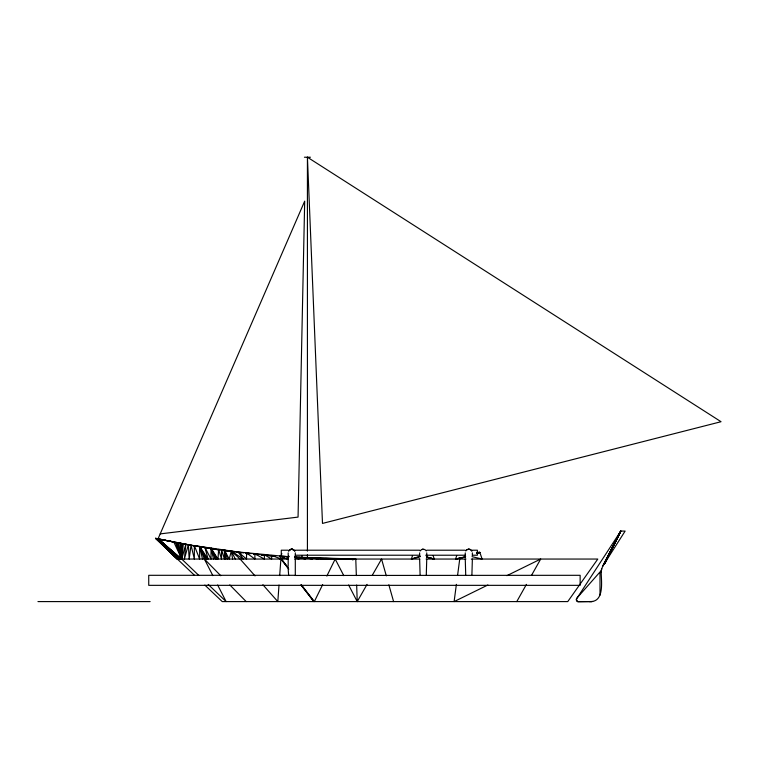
<?xml version="1.0" encoding="UTF-8"?>
<svg xmlns="http://www.w3.org/2000/svg" width="759" height="759" viewBox="0 0 759 759"><rect width="100%" height="100%" fill="white"/><g stroke="black" fill="none" stroke-linecap="round" stroke-linejoin="round"><path stroke-width="1.14" d="M158.887 539.032L158.147 538.89L181.714 559.051L182.141 543.52L183.858 543.947L183.355 543.738L181.714 559.051L198.792 575.417M589.382 601.593C604.838 602.58 601.223 581.119 601.204 572.239L601.232 571.366M279.008 585.047L277.813 601.593L262.889 584.753M279.692 575.597L280.887 559.051L288.781 569.222M456.387 584.345L454.11 601.593L487.895 584.99M457.611 575.151L459.736 559.051M602.58 566.461L625.131 531.082L620.777 531.082L602.58 566.461L601.318 570.502L576.717 598.32L576.252 599.648L576.641 600.957L578.083 601.773L592.627 601.507M237.102 552.201L231.315 551.1L229.209 559.051L224.446 550.209L230.708 551.385M194.541 575.331L155.538 538.359L173.82 542.002L181.714 559.051L185.86 544.203L194.351 545.882M284.34 557.893L279.986 559.051L281.826 553.529M420.097 556.726L411.378 559.051L412.488 555.74M456.681 555.74L455.571 559.051L465.4 557.03M188.298 544.81L238.184 551.992L288.42 556.745L288.42 559.051L177.35 559.051L155.718 538.397M605.056 563.311L620.777 531.082L576.385 599.164L577.438 601.593L591.935 601.593M322.679 584.572L314.34 601.593L301.446 584.942M326.844 576.072L335.184 559.051L315.668 558.529M604.477 563.842L620.777 531.082L602.988 565.749M603.936 564.43L620.777 531.082L603.443 565.066M279.72 556.651L280.024 556.091L289.188 556.698M516.765 601.593L526.442 584.373M531.566 575.256L540.683 559.051L506.898 575.654M348.628 584.99L357.223 601.593L367.071 584.373M372.289 575.256L381.559 559.051L386.312 575.844M289.283 550.199L291.798 549.165L294.872 550.968A3.52 3.52 0 0 0 288.771 550.987M466.927 549.649L468.815 549.165M476.851 553.539L479.878 552.419L482.088 559.051L472.013 556.66M476.671 553.472L479.878 552.419L476.643 552.419M279.986 559.051L284.445 557.599M286.674 556.878L288.904 556.157M411.378 559.051L420.296 556.157M477.601 553.017L479.878 552.419L476.661 552.552M294.815 575.474L580.142 575.303L580.142 585.341L148.736 585.341L148.736 575.303L295.298 575.303L295.298 559.079M465.656 556.679L455.571 559.051L465.504 556.964M426.273 575.474L426.748 559.079M471.889 575.474L472.364 559.079M352.356 559.848L355.781 559.051L356.341 575.597M160.187 533.9L298.059 517.097L304.691 201.144L158.033 538.862L179.921 559.051L157.369 538.729L179.39 559.051L157.056 538.662L155.51 538.359L187.321 544.62M476.756 553.074L479.878 552.419L476.614 552.941M422.156 549.298L423.19 549.165M290.906 549.336L291.817 549.212M175.623 542.353L181.714 559.051L181.638 543.52L176.154 542.429M165.832 540.427L172.284 541.708M336.446 558.88L344.216 559.051L342.148 558.928M348.201 558.985L349.842 558.937L344.216 558.823M425.704 555.227L465.258 555.218M304.416 157.227L310.422 157.227M288.183 550.209L281.285 550.209L281.285 555.218M295.298 550.209L419.642 550.209M426.748 550.209L465.258 550.209M472.364 550.209L477.383 550.209L477.383 555.218L472.364 555.218M295.298 555.218L419.642 555.218M294.672 559.051L419.85 559.051M426.084 559.051L465.95 559.051M471.292 559.051L597.798 559.051L567.76 601.593L222.264 601.593L204.854 585.094M37.95 601.593L150.13 601.593M169.409 541.139L191.031 545.294M294.919 557.078L305.232 557.751L312.215 559.051L312.215 558.055L350.373 559.004M352.537 559.022L355.781 559.051L294.672 557.115M302.215 557.998L307.423 558.245L307.423 554.687M294.672 557.675L298.894 559.051L298.894 557.372L305.232 559.051L305.232 557.751L312.186 558.273M268.771 555.74L275.1 555.967M312.215 558.055L318.733 559.051L318.733 558.33L323.732 558.766M298.894 557.372L309.255 558.282M171.629 541.594L171.031 541.442M301.19 557.799L304.435 558.102L302.215 557.808M253.478 554.26L255.66 554.478M261.124 555.038L263.307 555.265M318.733 558.33L325.545 559.051L325.545 558.463L338.609 558.719M239.417 552.647L241.571 552.903M245.878 553.425L248.032 553.681M305.232 557.751L309.378 558.254M291.693 549.212L292.727 549.336M221.884 550.322L224.057 550.617M227.188 551.053L230.034 551.451L224.446 550.209L224.446 559.051L221.524 549.829L230.034 551.451M160.917 539.44L167.141 540.693M208.858 548.33L192.131 545.484M211.03 548.672L214.285 549.184M216.448 549.525L225.148 550.702M259.113 554.535L254.891 553.861L254.891 559.051L246.533 552.922L246.533 559.051L238.184 551.992L243.639 552.903M261.229 554.867L263.345 555.209M256.751 554.592L254.891 553.861L264.398 559.051L264.398 554.763L272.054 556.015M251.077 553.662L246.533 552.922L249.104 553.814M253.345 554.042L255.612 554.412M245.831 553.264L248.013 553.634M158.147 538.89L162.113 539.687M162.862 539.829L163.441 539.953M165.5 540.361L165.13 540.285M168.327 540.93L169.181 541.101M159.229 539.099L159.751 539.213M183.355 543.738L185.86 544.203L184.38 559.051L188.365 544.658L189.181 559.051L191.031 545.095L194.351 559.051L194.351 545.645L204.921 547.381L211.03 559.051L211.03 548.283L218.62 549.867M210.006 548.453L204.921 547.381L208.061 559.051L199.636 546.518L199.636 559.051L194.351 545.645M222.463 550.047L225.29 550.702M465.732 575.474L465.258 559.079M420.116 575.474L419.642 559.079M288.667 575.474L288.183 569.241M426.634 557.201L434.262 559.051L433.152 555.74M426.511 557.106L434.262 559.051L426.368 556.793M181.401 543.387L182.141 543.52M176.012 542.429L181.714 559.051L180.67 543.33M294.966 556.793L297.224 557.438M232.633 559.051L231.315 551.1L233.848 551.973M264.398 554.763L271.637 559.051L271.637 555.446L281.39 559.051L288.553 568.301M307.423 157.227L721.05 421.719L322.49 523.416L307.423 157.227L307.423 551.138M235.328 559.051L231.315 551.1L243.326 559.051L238.184 551.992M158.565 538.966L181.097 559.051L158.033 538.862L180.49 559.051M231.315 551.1L240.119 559.051L255.033 575.891M157.056 538.662L178.896 559.051L156.458 538.548L178.099 559.051L156.193 538.492L177.416 559.051L155.937 538.444L177.35 559.051M177.796 559.051L156.193 538.492L177.568 559.051M208.184 584.411L226.125 601.593L217.643 584.99M206.752 559.051L199.636 546.518L204.389 559.051L220.784 575.73M229.797 584.904L246.191 601.593M300.972 584.942L313.894 601.593L301.171 584.942M288.458 568.301L281.39 559.051L280.024 556.091L287.386 559.051L287.386 556.66L288.42 559.051M213.516 559.051L211.03 548.283L217.994 559.051L218.62 549.402L221.524 559.051L221.524 549.829M215.347 559.051L211.03 548.283L217.121 559.051M335.184 559.051L343.789 575.654M204.389 559.051L212.871 575.654M211.03 548.283L216.258 559.051M205.566 559.051L199.636 546.518L202.482 559.051M227.491 559.051L224.446 550.209L225.784 559.051M301.759 555.74L302.499 557.95M388.845 584.8L393.598 601.593M179.845 543.102L181.714 559.051L177.065 542.628M178.194 542.799L181.714 559.051M356.664 585.047L357.223 601.593M600.008 573.187L600.008 595.16M472.364 552.875L472.364 555.579M465.258 552.875L465.258 555.579M426.748 552.875L426.748 556.271M419.642 552.875L419.642 555.579M295.298 552.875L295.298 556.271M288.183 552.875L288.183 555.579M288.183 559.079L288.183 566.394M601.204 572.239A12.894 12.894 0 0 1 601.659 568.823M420.173 550.987A3.52 3.52 0 0 1 426.273 550.977M465.789 550.987A3.52 3.52 0 0 1 471.889 550.977M288.648 550.987A3.52 3.52 0 0 1 294.748 550.977M468.701 549.174A3.548 3.548 0 0 1 471.775 550.949"/></g></svg>
